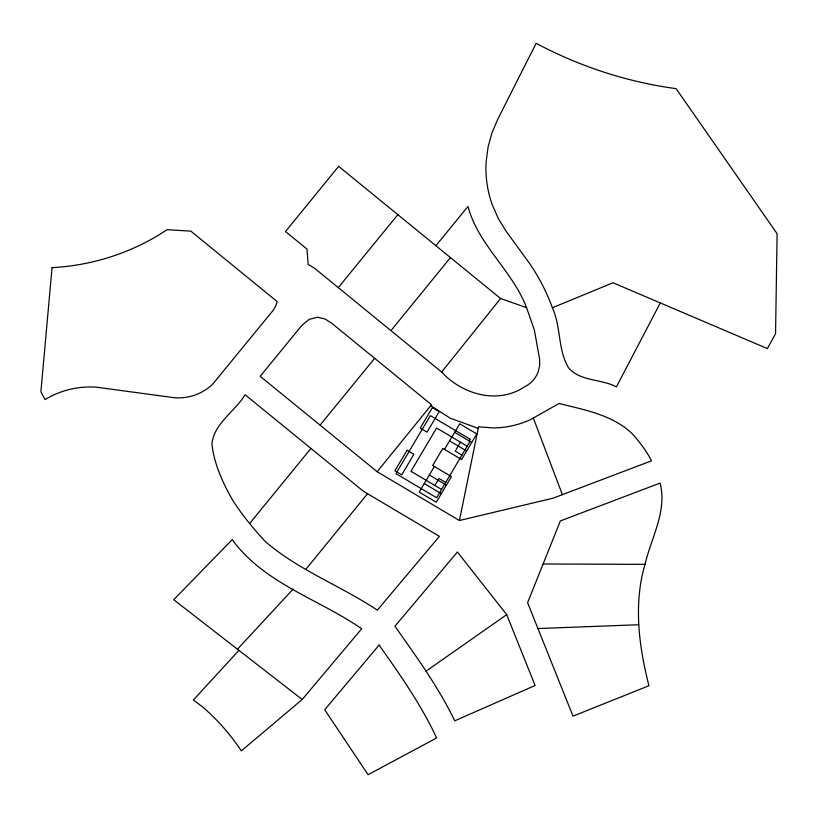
<?xml version="1.0" encoding="UTF-8"?>
<svg xmlns="http://www.w3.org/2000/svg" width="818" height="818" viewBox="0 0 818 818"><rect width="100%" height="100%" fill="white"/><g stroke="black" fill="none" stroke-linecap="round" stroke-linejoin="round"><path stroke-width="1.23" d="M459.43 520.514L478.561 426.812L492.896 427.916A90.737 90.737 0 0 0 530.453 419.654L559.083 403.458C584.85 410.043 613.05 414.849 632.815 434.307C639.952 442.446 646.619 451.117 651.476 460.831L553.203 498.152L459.43 520.514L377.159 471.71L260.185 376.3L301.842 325.4L309.184 319.327L317.721 317.22L325.186 319.092L331.771 323.294L431.515 404.736L377.159 471.71M645.003 564.348C651.2 537.671 667.335 511.25 660.095 483.07L560.35 520.943L527.6 602.702L573.019 716.139L648.93 685.719C638.919 646.281 633.326 604.124 645.003 564.348L543.08 563.991M660.29 302.926L616.414 386.904C601.118 378.632 580.085 381.74 568.336 367.527C557.784 349.49 561.076 326.74 552.375 307.772A195.165 195.165 0 0 0 529.185 262.946L505.994 231.065L498.295 218.478L492.344 204.981A107.526 107.526 0 0 1 486.178 161.381L488.131 146.77L492.058 132.557L497.896 118.978L536.138 43.303C579.614 66.483 627.253 82.056 676.087 88.641L777.1 233.682L775.556 333.703L767.376 348.591L612.999 282.762L552.375 307.772M434.389 466.485L419.194 492.099L436.27 502.221L451.454 476.608L432.691 465.473L442.814 448.397L461.587 459.532L476.782 433.929L459.706 423.796L444.511 449.409M434.859 485.473L439.01 478.469L445.708 482.436M460.514 442.211L455.217 451.147L461.914 455.125M441.638 372.016L500.596 298.519L526.567 307.65L534.348 329.971L539.624 359.306L539.624 365.983L537.958 372.415A26.738 26.738 0 0 1 524.665 386.75C497.865 404.746 462.334 394.511 441.638 372.016L314.582 268.263L308.192 264.418L306.954 249.05L285.482 231.545L338.642 166.351L500.596 298.519M435.922 245.717L467.957 206.443C478.264 245.083 512.518 270.778 526.567 307.65M390.973 330.605L450.452 257.588M249.746 523.408L310.932 448.407M306.126 568.991L367.548 493.714L439.409 536.352L377.313 610.167C340.891 585.79 298.243 570.166 264.991 541.24C253.089 528.275 241.739 514.645 232.394 499.706C222.598 482.467 214.03 463.704 211.903 443.837C214.142 423.162 235.083 411.444 245.103 394.726L363.458 491.291L367.548 493.714M338.284 287.599L397.845 214.664M320.063 425.135L374.654 358.315M302.2 699.502L361.709 628.745C318.959 599.216 263.815 583.336 232.24 539.604L173.713 599.717L302.2 699.502L241.33 750.873A215.185 215.185 0 0 0 202.619 706.926L193.365 700.014L238.948 650.341M237.476 649.195L293.141 589.042M425.994 671.189L506.71 614.645L457.395 551.997L394.941 626.24C416.393 656.742 438.479 687.12 454.736 720.822L535.105 685.484L506.71 614.645M537.958 628.541L638.725 624.737M478.244 428.366L450.217 418.172L430.759 405.667M454.644 432.333L471.71 442.466M467.211 446.178L436.607 428.029L410.953 471.291L441.556 489.44M449.573 440.871L466.649 450.994M429.317 475.023L446.393 485.146M424.256 483.561L441.331 493.683M533.356 418.11L562.375 494.665M52.055 267.629L40.9 391.71L45.031 399.613C60.368 390.217 78.477 385.912 96.412 387.18L172.486 397.466C187.056 399.368 202.148 394.348 212.7 384.123L273.253 310.237L275.789 305.912L277.179 301.617L190.86 231.146L167.077 229.674C133.089 252.435 92.874 265.502 52.055 267.629M469.961 439.143L469.215 442.804L436.628 497.753L395.943 473.622L430.329 415.636L469.961 439.143M407.067 450.278L394.91 470.769L401.74 474.818L413.898 454.327L407.067 450.278M432.385 407.589L420.227 428.08L427.057 432.129L439.215 411.648L432.385 407.589M379.102 645.065L324.705 709.738L368.069 774.697L436.638 737.969C421.219 704.84 400.125 674.809 379.102 645.065"/></g></svg>
